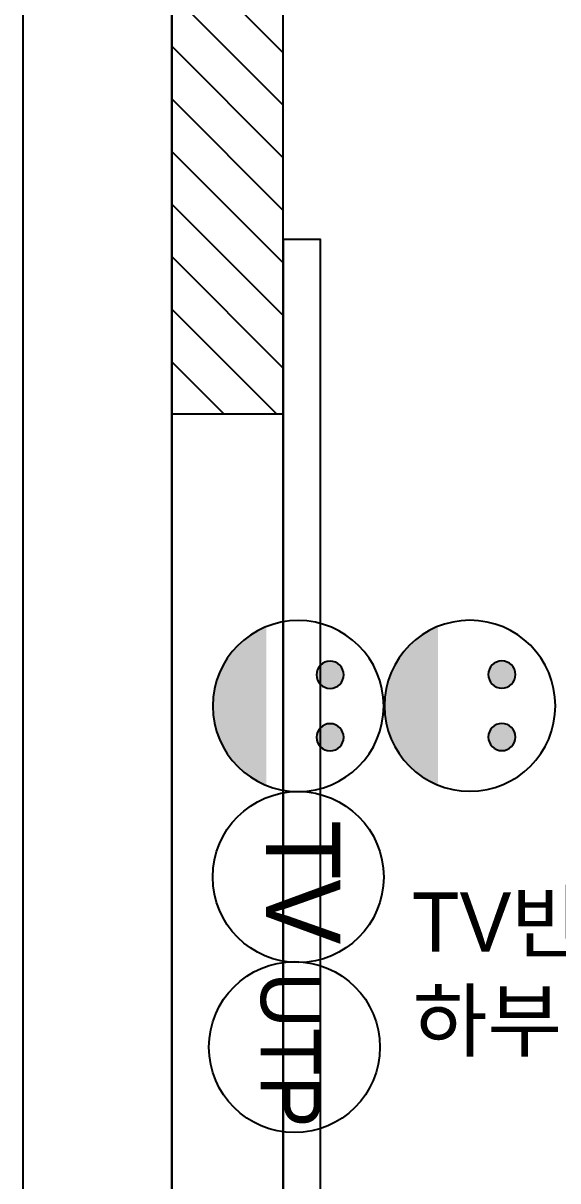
# Model space of a CAD drawing. Header units: inches. Extents: x -53835 to 52744, y -79586 to -50910.
# Drawn here: x 16310 to 17029, y -62088 to -60531 of the extents above; entities that cross this region are included whole.
import ezdxf

# ---------------------------------------------------------------- set-up
doc = ezdxf.new("R2010")
doc.units = ezdxf.units.IN
doc.header["$LTSCALE"] = 50
doc.header["$MEASUREMENT"] = 0
doc.linetypes.add('DASHEDX2', pattern=[1.5, 1, -0.5])
for name, color, linetype in [('0-ELC TEXT', 7, 'Continuous'), ('03-WAL NEW', 3, 'Continuous'), ('06-FUR', 6, 'Continuous'), ('07-DIM WAL', 5, 'Continuous'), ('도면층2', 2, 'Continuous'), ('설비', 140, 'Continuous')]:
    doc.layers.add(name, color=color, linetype=linetype)
doc.styles.add('코레일둥고', font='Korail_Round_Gothic_Medium.ttf')

# ---------------------------------------------------------------- blocks, each defined once
blk = doc.blocks.new('vudauseh')
at = {"layer": '도면층2'}
for p, q in [((-49254, -65165.2), (-49254, -60605.2)), ((-49454, -64673.2), (-49454, -60760.2))]:
    blk.add_line(p, q, dxfattribs=at)
blk = doc.blocks.new('cjswjdehds')
at = {"layer": '03-WAL NEW'}
h = blk.add_hatch(dxfattribs=at)
h.set_pattern_fill('_USER', color=256, scale=50, angle=315, pattern_type=0)
h.set_pattern_definition([(315, (0, 0), (35.35534, 35.35534), [])])
h.paths.add_polyline_path([(16659.6, -59377), (16509.6, -59377), (16509.6, -61057), (16659.6, -61057)])
blk.add_line((16659.6, -61057), (16509.6, -61057), dxfattribs=at)
blk.add_lwpolyline([(16509.6, -63937), (16659.6, -63937), (16659.6, -59377), (16509.6, -59377)], close=True, dxfattribs=at)
at = {"layer": '06-FUR'}
blk.add_lwpolyline([(16659.6, -62492), (16709.6, -62492), (16709.6, -60822), (16659.6, -60822)], close=True, dxfattribs=at)
blk.add_blockref('vudauseh', (65763.6, 1228.2))
blk = doc.blocks.new('egoo')
at = {"layer": '설비'}
h = blk.add_hatch(color=140, dxfattribs=at)
edge = h.paths.add_edge_path()
edge.add_arc((1015645.3, 443433.7), 22.3, 0, 360)
h = blk.add_hatch(color=140, dxfattribs=at)
edge = h.paths.add_edge_path()
edge.add_arc((1015747.7, 443433.7), 22.3, 0, 360)
h = blk.add_hatch(color=140, dxfattribs=at)
edge = h.paths.add_edge_path()
edge.add_line((1015826.3, 443329.1), (1015566.6, 443329.1))
edge.add_ellipse((1015696.5, 443381.5), major_axis=(99, 99), ratio=1, start_angle=156.9578, end_angle=293.0422)
at = {"layer": '설비', "color": 140}
for centre, radius in [((1015696.5, 443381.5), 140), ((1015645.3, 443433.7), 22.3), ((1015747.7, 443433.7), 22.3)]:
    blk.add_circle(centre, radius, dxfattribs=at)
blk = doc.blocks.new('tv')
at = {"layer": '설비', "color": 140}
blk.add_circle((-24155.4, -96001.5), 115, dxfattribs=at)
at = {"layer": '설비', "color": 140, "style": '코레일둥고'}
blk.add_text('TV', height=100, dxfattribs=at).set_placement((-24232.1, -96045))
blk = doc.blocks.new('ZHSTP')
at = {"layer": '설비'}
h = blk.add_hatch(color=10, dxfattribs=at)
edge = h.paths.add_edge_path()
edge.add_arc((19460.2, -67971.4), 18.3, 0, 360)
h = blk.add_hatch(color=10, dxfattribs=at)
edge = h.paths.add_edge_path()
edge.add_arc((19544.2, -67971.4), 18.3, 0, 360)
h = blk.add_hatch(color=10, dxfattribs=at)
edge = h.paths.add_edge_path()
edge.add_line((19608.9, -68057.4), (19395.5, -68057.4))
edge.add_ellipse((19502.2, -68014.4), major_axis=(81.3, 81.3), ratio=1, start_angle=156.9578, end_angle=293.0422)
at = {"layer": '설비', "color": 10}
for centre, radius in [((19502.2, -68014.4), 115), ((19460.2, -67971.4), 18.3), ((19544.2, -67971.4), 18.3)]:
    blk.add_circle(centre, radius, dxfattribs=at)

msp = doc.modelspace()

# ---------------------------------------------------------------- linework, layer by layer
at = {"layer": '설비'}
msp.add_circle((16674.631, -61908.286), 115, dxfattribs=at)

# ---------------------------------------------------------------- block references
msp.add_blockref('cjswjdehds', (0, 0))
at = {"layer": '07-DIM WAL', "xscale": -1, "rotation": 270}
msp.add_blockref('ZHSTP', (84925, -80951.408), dxfattribs=at)
at = {"layer": '07-DIM WAL', "rotation": 270}
msp.add_blockref('tv', (112681.117, -85834.929), dxfattribs=at)
at = {"layer": '설비', "color": 140, "xscale": -0.8214285869294655, "yscale": 0.8214285869294655, "zscale": 0.8214285869294655, "rotation": 270}
msp.add_blockref('egoo', (-347526.613, -895771.704), dxfattribs=at)

# ---------------------------------------------------------------- texts
at = {"layer": '0-ELC TEXT', "color": 7, "linetype": 'DASHEDX2', "style": '코레일둥고'}
for s, p in [('TV반매립 콘센트', (16832.712, -61780.014)), ('하부 콘센트', (16833.845, -61912.573))]:
    msp.add_text(s, height=80, dxfattribs=at).set_placement(p)
at = {"layer": '설비', "style": '코레일둥고'}
msp.add_text('UTP', height=80, rotation=270, dxfattribs=at).set_placement((16629.241, -61807.081))

doc.saveas('drawing.dxf')
